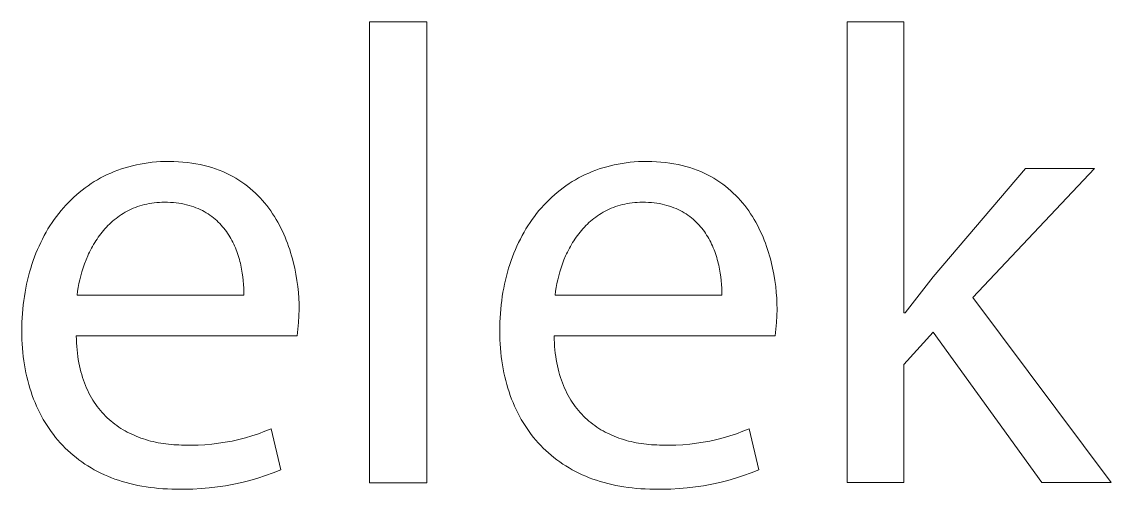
# Model space of a CAD drawing. Header units: millimetres. Extents: x 3269 to 7089, y 1744 to 4413.
# Drawn here: x 6654.6 to 6718.8, y 1807.4 to 1835 of the extents above; entities that cross this region are included whole.
import ezdxf

# ---------------------------------------------------------------- set-up
doc = ezdxf.new("R2010")
doc.units = ezdxf.units.MM
doc.header["$MEASUREMENT"] = 0
doc.layers.add('Domyślny', color=7, linetype='Continuous', true_color=0x000000)

msp = doc.modelspace()

# ---------------------------------------------------------------- linework, layer by layer
at = {"layer": 'Domyślny', "color": 18, "lineweight": 15, "true_color": 0x000000}
for p, q in [((6675.099, 1834.955), (6678.47, 1834.955)), ((6675.099, 1807.797), (6675.099, 1834.955)), ((6678.47, 1834.955), (6678.47, 1807.797)), ((6703.219, 1807.798), (6703.219, 1834.956)), ((6703.219, 1834.956), (6706.552, 1834.956)), ((6706.552, 1834.956), (6706.552, 1817.809)), ((6660.937, 1826.416), (6661.159, 1826.474)), ((6661.159, 1826.474), (6661.384, 1826.526)), ((6661.384, 1826.526), (6661.613, 1826.572)), ((6661.613, 1826.572), (6661.845, 1826.613)), ((6661.845, 1826.613), (6662.08, 1826.647)), ((6662.08, 1826.647), (6662.319, 1826.675)), ((6662.319, 1826.675), (6662.561, 1826.697)), ((6662.561, 1826.697), (6662.806, 1826.713)), ((6662.806, 1826.713), (6663.054, 1826.723)), ((6663.054, 1826.723), (6663.305, 1826.726)), ((6663.305, 1826.726), (6663.586, 1826.722)), ((6663.586, 1826.722), (6663.86, 1826.711)), ((6663.86, 1826.711), (6664.127, 1826.692)), ((6664.127, 1826.692), (6664.389, 1826.665)), ((6664.389, 1826.665), (6664.644, 1826.632)), ((6664.644, 1826.632), (6664.893, 1826.592)), ((6664.893, 1826.592), (6665.136, 1826.545)), ((6665.136, 1826.545), (6665.372, 1826.491)), ((6665.372, 1826.491), (6665.603, 1826.431)), ((6689.062, 1826.416), (6689.284, 1826.474)), ((6689.284, 1826.474), (6689.509, 1826.526)), ((6689.509, 1826.526), (6689.738, 1826.572)), ((6689.738, 1826.572), (6689.97, 1826.613)), ((6689.97, 1826.613), (6690.205, 1826.647)), ((6690.205, 1826.647), (6690.444, 1826.675)), ((6690.444, 1826.675), (6690.686, 1826.697)), ((6690.686, 1826.697), (6690.931, 1826.713)), ((6690.931, 1826.713), (6691.179, 1826.723)), ((6691.179, 1826.723), (6691.43, 1826.726)), ((6691.43, 1826.726), (6691.711, 1826.722)), ((6691.711, 1826.722), (6691.985, 1826.711)), ((6691.985, 1826.711), (6692.252, 1826.692)), ((6692.252, 1826.692), (6692.514, 1826.665)), ((6692.514, 1826.665), (6692.769, 1826.632)), ((6692.769, 1826.632), (6693.018, 1826.592)), ((6693.018, 1826.592), (6693.261, 1826.545)), ((6693.261, 1826.545), (6693.497, 1826.491)), ((6693.497, 1826.491), (6693.728, 1826.431)), ((6659.284, 1825.753), (6659.478, 1825.855)), ((6659.478, 1825.855), (6659.676, 1825.951)), ((6659.676, 1825.951), (6659.877, 1826.042)), ((6659.877, 1826.042), (6660.082, 1826.128)), ((6660.082, 1826.128), (6660.291, 1826.208)), ((6660.291, 1826.208), (6660.503, 1826.283)), ((6660.503, 1826.283), (6660.718, 1826.352)), ((6660.718, 1826.352), (6660.937, 1826.416)), ((6665.603, 1826.431), (6665.828, 1826.364)), ((6665.828, 1826.364), (6666.047, 1826.291)), ((6666.047, 1826.291), (6666.26, 1826.213)), ((6666.26, 1826.213), (6666.467, 1826.128)), ((6666.467, 1826.128), (6666.669, 1826.038)), ((6666.669, 1826.038), (6666.865, 1825.943)), ((6666.865, 1825.943), (6667.056, 1825.842)), ((6667.056, 1825.842), (6667.241, 1825.736)), ((6687.409, 1825.753), (6687.603, 1825.855)), ((6687.603, 1825.855), (6687.801, 1825.951)), ((6687.801, 1825.951), (6688.002, 1826.042)), ((6688.002, 1826.042), (6688.207, 1826.128)), ((6688.207, 1826.128), (6688.416, 1826.208)), ((6688.416, 1826.208), (6688.628, 1826.283)), ((6688.628, 1826.283), (6688.843, 1826.352)), ((6688.843, 1826.352), (6689.062, 1826.416)), ((6693.728, 1826.431), (6693.953, 1826.364)), ((6693.953, 1826.364), (6694.172, 1826.291)), ((6694.172, 1826.291), (6694.385, 1826.213)), ((6694.385, 1826.213), (6694.592, 1826.128)), ((6694.592, 1826.128), (6694.794, 1826.038)), ((6694.794, 1826.038), (6694.99, 1825.943)), ((6694.99, 1825.943), (6695.181, 1825.842)), ((6695.181, 1825.842), (6695.366, 1825.736)), ((6708.282, 1819.92), (6713.701, 1826.306)), ((6717.759, 1826.306), (6710.61, 1818.699)), ((6713.701, 1826.306), (6717.759, 1826.306)), ((6658.366, 1825.17), (6658.542, 1825.296)), ((6658.542, 1825.296), (6658.722, 1825.418)), ((6658.722, 1825.418), (6658.906, 1825.535)), ((6658.906, 1825.535), (6659.093, 1825.646)), ((6659.093, 1825.646), (6659.284, 1825.753)), ((6667.241, 1825.736), (6667.421, 1825.625)), ((6667.421, 1825.625), (6667.595, 1825.509)), ((6667.595, 1825.509), (6667.764, 1825.389)), ((6667.764, 1825.389), (6667.928, 1825.264)), ((6667.928, 1825.264), (6668.087, 1825.135)), ((6686.491, 1825.17), (6686.667, 1825.296)), ((6686.667, 1825.296), (6686.847, 1825.418)), ((6686.847, 1825.418), (6687.031, 1825.535)), ((6687.031, 1825.535), (6687.218, 1825.646)), ((6687.218, 1825.646), (6687.409, 1825.753)), ((6695.366, 1825.736), (6695.546, 1825.625)), ((6695.546, 1825.625), (6695.72, 1825.509)), ((6695.72, 1825.509), (6695.889, 1825.389)), ((6695.889, 1825.389), (6696.053, 1825.264)), ((6696.053, 1825.264), (6696.212, 1825.135)), ((6657.542, 1824.468), (6657.699, 1824.618)), ((6657.699, 1824.618), (6657.86, 1824.763)), ((6657.86, 1824.763), (6658.025, 1824.903)), ((6658.025, 1824.903), (6658.194, 1825.039)), ((6658.194, 1825.039), (6658.366, 1825.17)), ((6668.087, 1825.135), (6668.24, 1825.002)), ((6668.24, 1825.002), (6668.389, 1824.864)), ((6668.389, 1824.864), (6668.532, 1824.723)), ((6668.532, 1824.723), (6668.671, 1824.579)), ((6668.671, 1824.579), (6668.805, 1824.43)), ((6685.667, 1824.468), (6685.824, 1824.618)), ((6685.824, 1824.618), (6685.985, 1824.763)), ((6685.985, 1824.763), (6686.15, 1824.903)), ((6686.15, 1824.903), (6686.319, 1825.039)), ((6686.319, 1825.039), (6686.491, 1825.17)), ((6696.212, 1825.135), (6696.365, 1825.002)), ((6696.365, 1825.002), (6696.514, 1824.864)), ((6696.514, 1824.864), (6696.657, 1824.723)), ((6696.657, 1824.723), (6696.796, 1824.579)), ((6696.796, 1824.579), (6696.93, 1824.43)), ((6656.951, 1823.827), (6657.093, 1823.994)), ((6657.093, 1823.994), (6657.239, 1824.156)), ((6657.239, 1824.156), (6657.388, 1824.314)), ((6657.388, 1824.314), (6657.542, 1824.468)), ((6661.082, 1823.914), (6660.961, 1823.857)), ((6661.205, 1823.967), (6661.082, 1823.914)), ((6661.331, 1824.018), (6661.205, 1823.967)), ((6661.459, 1824.064), (6661.331, 1824.018)), ((6661.591, 1824.108), (6661.459, 1824.064)), ((6661.724, 1824.147), (6661.591, 1824.108)), ((6661.861, 1824.183), (6661.724, 1824.147)), ((6662, 1824.215), (6661.861, 1824.183)), ((6662.142, 1824.242), (6662, 1824.215)), ((6662.286, 1824.266), (6662.142, 1824.242)), ((6662.434, 1824.286), (6662.286, 1824.266)), ((6662.584, 1824.302), (6662.434, 1824.286)), ((6662.737, 1824.313), (6662.584, 1824.302)), ((6662.892, 1824.319), (6662.737, 1824.313)), ((6663.051, 1824.322), (6662.892, 1824.319)), ((6663.226, 1824.319), (6663.051, 1824.322)), ((6663.398, 1824.312), (6663.226, 1824.319)), ((6663.565, 1824.3), (6663.398, 1824.312)), ((6663.728, 1824.284), (6663.565, 1824.3)), ((6663.887, 1824.263), (6663.728, 1824.284)), ((6664.042, 1824.238), (6663.887, 1824.263)), ((6664.194, 1824.208), (6664.042, 1824.238)), ((6664.341, 1824.174), (6664.194, 1824.208)), ((6664.485, 1824.137), (6664.341, 1824.174)), ((6664.624, 1824.095), (6664.485, 1824.137)), ((6664.76, 1824.049), (6664.624, 1824.095)), ((6664.892, 1824), (6664.76, 1824.049)), ((6665.021, 1823.947), (6664.892, 1824)), ((6665.145, 1823.891), (6665.021, 1823.947)), ((6668.805, 1824.43), (6668.934, 1824.279)), ((6668.934, 1824.279), (6669.059, 1824.124)), ((6669.059, 1824.124), (6669.178, 1823.966)), ((6669.178, 1823.966), (6669.294, 1823.806)), ((6685.076, 1823.827), (6685.218, 1823.994)), ((6685.218, 1823.994), (6685.364, 1824.156)), ((6685.364, 1824.156), (6685.513, 1824.314)), ((6685.513, 1824.314), (6685.667, 1824.468)), ((6689.207, 1823.914), (6689.086, 1823.857)), ((6689.33, 1823.967), (6689.207, 1823.914)), ((6689.456, 1824.018), (6689.33, 1823.967)), ((6689.584, 1824.064), (6689.456, 1824.018)), ((6689.716, 1824.108), (6689.584, 1824.064)), ((6689.849, 1824.147), (6689.716, 1824.108)), ((6689.986, 1824.183), (6689.849, 1824.147)), ((6690.125, 1824.215), (6689.986, 1824.183)), ((6690.267, 1824.242), (6690.125, 1824.215)), ((6690.411, 1824.266), (6690.267, 1824.242)), ((6690.559, 1824.286), (6690.411, 1824.266)), ((6690.709, 1824.302), (6690.559, 1824.286)), ((6690.862, 1824.313), (6690.709, 1824.302)), ((6691.017, 1824.319), (6690.862, 1824.313)), ((6691.176, 1824.322), (6691.017, 1824.319)), ((6691.351, 1824.319), (6691.176, 1824.322)), ((6691.523, 1824.312), (6691.351, 1824.319)), ((6691.69, 1824.3), (6691.523, 1824.312)), ((6691.853, 1824.284), (6691.69, 1824.3)), ((6692.012, 1824.263), (6691.853, 1824.284)), ((6692.167, 1824.238), (6692.012, 1824.263)), ((6692.319, 1824.208), (6692.167, 1824.238)), ((6692.466, 1824.174), (6692.319, 1824.208)), ((6692.609, 1824.137), (6692.466, 1824.174)), ((6692.749, 1824.095), (6692.609, 1824.137)), ((6692.885, 1824.049), (6692.749, 1824.095)), ((6693.017, 1824), (6692.885, 1824.049)), ((6693.146, 1823.947), (6693.017, 1824)), ((6693.27, 1823.891), (6693.146, 1823.947)), ((6696.93, 1824.43), (6697.059, 1824.279)), ((6697.059, 1824.279), (6697.184, 1824.124)), ((6697.184, 1824.124), (6697.303, 1823.966)), ((6697.303, 1823.966), (6697.419, 1823.806)), ((6656.424, 1823.121), (6656.55, 1823.303)), ((6656.55, 1823.303), (6656.679, 1823.482)), ((6656.679, 1823.482), (6656.813, 1823.657)), ((6656.813, 1823.657), (6656.951, 1823.827)), ((6660.087, 1823.291), (6659.989, 1823.208)), ((6660.188, 1823.372), (6660.087, 1823.291)), ((6660.291, 1823.449), (6660.188, 1823.372)), ((6660.396, 1823.525), (6660.291, 1823.449)), ((6660.504, 1823.597), (6660.396, 1823.525)), ((6660.615, 1823.666), (6660.504, 1823.597)), ((6660.728, 1823.733), (6660.615, 1823.666)), ((6660.843, 1823.796), (6660.728, 1823.733)), ((6660.961, 1823.857), (6660.843, 1823.796)), ((6665.267, 1823.831), (6665.145, 1823.891)), ((6665.384, 1823.768), (6665.267, 1823.831)), ((6665.499, 1823.701), (6665.384, 1823.768)), ((6665.609, 1823.632), (6665.499, 1823.701)), ((6665.716, 1823.559), (6665.609, 1823.632)), ((6665.82, 1823.484), (6665.716, 1823.559)), ((6665.921, 1823.405), (6665.82, 1823.484)), ((6666.018, 1823.324), (6665.921, 1823.405)), ((6666.112, 1823.241), (6666.018, 1823.324)), ((6669.294, 1823.806), (6669.404, 1823.643)), ((6669.404, 1823.643), (6669.511, 1823.477)), ((6669.511, 1823.477), (6669.613, 1823.309)), ((6669.613, 1823.309), (6669.71, 1823.139)), ((6684.549, 1823.121), (6684.674, 1823.303)), ((6684.674, 1823.303), (6684.804, 1823.482)), ((6684.804, 1823.482), (6684.938, 1823.657)), ((6684.938, 1823.657), (6685.076, 1823.827)), ((6688.212, 1823.291), (6688.114, 1823.208)), ((6688.313, 1823.372), (6688.212, 1823.291)), ((6688.416, 1823.449), (6688.313, 1823.372)), ((6688.521, 1823.525), (6688.416, 1823.449)), ((6688.629, 1823.597), (6688.521, 1823.525)), ((6688.74, 1823.666), (6688.629, 1823.597)), ((6688.853, 1823.733), (6688.74, 1823.666)), ((6688.968, 1823.796), (6688.853, 1823.733)), ((6689.086, 1823.857), (6688.968, 1823.796)), ((6693.392, 1823.831), (6693.27, 1823.891)), ((6693.509, 1823.768), (6693.392, 1823.831)), ((6693.623, 1823.701), (6693.509, 1823.768)), ((6693.734, 1823.632), (6693.623, 1823.701)), ((6693.841, 1823.559), (6693.734, 1823.632)), ((6693.945, 1823.484), (6693.841, 1823.559)), ((6694.046, 1823.405), (6693.945, 1823.484)), ((6694.143, 1823.324), (6694.046, 1823.405)), ((6694.237, 1823.241), (6694.143, 1823.324)), ((6697.419, 1823.806), (6697.529, 1823.643)), ((6697.529, 1823.643), (6697.636, 1823.477)), ((6697.636, 1823.477), (6697.738, 1823.309)), ((6697.738, 1823.309), (6697.835, 1823.139)), ((6656.071, 1822.551), (6656.184, 1822.745)), ((6656.184, 1822.745), (6656.302, 1822.935)), ((6656.302, 1822.935), (6656.424, 1823.121)), ((6659.452, 1822.663), (6659.371, 1822.564)), ((6659.536, 1822.759), (6659.452, 1822.663)), ((6659.622, 1822.853), (6659.536, 1822.759)), ((6659.71, 1822.945), (6659.622, 1822.853)), ((6659.801, 1823.035), (6659.71, 1822.945)), ((6659.894, 1823.123), (6659.801, 1823.035)), ((6659.989, 1823.208), (6659.894, 1823.123)), ((6666.203, 1823.155), (6666.112, 1823.241)), ((6666.291, 1823.066), (6666.203, 1823.155)), ((6666.375, 1822.975), (6666.291, 1823.066)), ((6666.456, 1822.882), (6666.375, 1822.975)), ((6666.535, 1822.787), (6666.456, 1822.882)), ((6666.61, 1822.69), (6666.535, 1822.787)), ((6666.683, 1822.591), (6666.61, 1822.69)), ((6669.71, 1823.139), (6669.804, 1822.967)), ((6669.804, 1822.967), (6669.893, 1822.793)), ((6669.893, 1822.793), (6669.978, 1822.617)), ((6669.978, 1822.617), (6670.059, 1822.44)), ((6684.196, 1822.551), (6684.309, 1822.745)), ((6684.309, 1822.745), (6684.427, 1822.935)), ((6684.427, 1822.935), (6684.549, 1823.121)), ((6687.577, 1822.663), (6687.496, 1822.564)), ((6687.661, 1822.759), (6687.577, 1822.663)), ((6687.747, 1822.853), (6687.661, 1822.759)), ((6687.835, 1822.945), (6687.747, 1822.853)), ((6687.926, 1823.035), (6687.835, 1822.945)), ((6688.019, 1823.123), (6687.926, 1823.035)), ((6688.114, 1823.208), (6688.019, 1823.123)), ((6694.328, 1823.155), (6694.237, 1823.241)), ((6694.415, 1823.066), (6694.328, 1823.155)), ((6694.5, 1822.975), (6694.415, 1823.066)), ((6694.581, 1822.882), (6694.5, 1822.975)), ((6694.66, 1822.787), (6694.581, 1822.882)), ((6694.735, 1822.69), (6694.66, 1822.787)), ((6694.808, 1822.591), (6694.735, 1822.69)), ((6697.835, 1823.139), (6697.929, 1822.967)), ((6697.929, 1822.967), (6698.018, 1822.793)), ((6698.018, 1822.793), (6698.103, 1822.617)), ((6698.103, 1822.617), (6698.184, 1822.44)), ((6655.755, 1821.949), (6655.856, 1822.153)), ((6655.856, 1822.153), (6655.961, 1822.354)), ((6655.961, 1822.354), (6656.071, 1822.551)), ((6658.999, 1822.049), (6658.931, 1821.941)), ((6659.069, 1822.155), (6658.999, 1822.049)), ((6659.141, 1822.26), (6659.069, 1822.155)), ((6659.215, 1822.363), (6659.141, 1822.26)), ((6659.292, 1822.465), (6659.215, 1822.363)), ((6659.371, 1822.564), (6659.292, 1822.465)), ((6666.752, 1822.491), (6666.683, 1822.591)), ((6666.819, 1822.388), (6666.752, 1822.491)), ((6666.883, 1822.284), (6666.819, 1822.388)), ((6666.944, 1822.179), (6666.883, 1822.284)), ((6667.002, 1822.072), (6666.944, 1822.179)), ((6667.058, 1821.964), (6667.002, 1822.072)), ((6670.059, 1822.44), (6670.136, 1822.262)), ((6670.136, 1822.262), (6670.209, 1822.082)), ((6670.209, 1822.082), (6670.279, 1821.902)), ((6683.88, 1821.949), (6683.981, 1822.153)), ((6683.981, 1822.153), (6684.086, 1822.354)), ((6684.086, 1822.354), (6684.196, 1822.551)), ((6687.124, 1822.049), (6687.056, 1821.941)), ((6687.194, 1822.155), (6687.124, 1822.049)), ((6687.266, 1822.26), (6687.194, 1822.155)), ((6687.34, 1822.363), (6687.266, 1822.26)), ((6687.417, 1822.465), (6687.34, 1822.363)), ((6687.496, 1822.564), (6687.417, 1822.465)), ((6694.877, 1822.491), (6694.808, 1822.591)), ((6694.944, 1822.388), (6694.877, 1822.491)), ((6695.008, 1822.284), (6694.944, 1822.388)), ((6695.069, 1822.179), (6695.008, 1822.284)), ((6695.127, 1822.072), (6695.069, 1822.179)), ((6695.183, 1821.964), (6695.127, 1822.072)), ((6698.184, 1822.44), (6698.261, 1822.262)), ((6698.261, 1822.262), (6698.334, 1822.082)), ((6698.334, 1822.082), (6698.404, 1821.902)), ((6655.477, 1821.317), (6655.565, 1821.531)), ((6655.565, 1821.531), (6655.658, 1821.742)), ((6655.658, 1821.742), (6655.755, 1821.949)), ((6658.626, 1821.386), (6658.572, 1821.272)), ((6658.683, 1821.499), (6658.626, 1821.386)), ((6658.742, 1821.611), (6658.683, 1821.499)), ((6658.803, 1821.722), (6658.742, 1821.611)), ((6658.866, 1821.832), (6658.803, 1821.722)), ((6658.931, 1821.941), (6658.866, 1821.832)), ((6667.111, 1821.855), (6667.058, 1821.964)), ((6667.162, 1821.745), (6667.111, 1821.855)), ((6667.21, 1821.634), (6667.162, 1821.745)), ((6667.255, 1821.522), (6667.21, 1821.634)), ((6667.298, 1821.409), (6667.255, 1821.522)), ((6667.339, 1821.296), (6667.298, 1821.409)), ((6670.279, 1821.902), (6670.344, 1821.72)), ((6670.344, 1821.72), (6670.406, 1821.538)), ((6670.406, 1821.538), (6670.464, 1821.356)), ((6670.464, 1821.356), (6670.519, 1821.173)), ((6683.602, 1821.317), (6683.69, 1821.531)), ((6683.69, 1821.531), (6683.783, 1821.742)), ((6683.783, 1821.742), (6683.88, 1821.949)), ((6686.751, 1821.386), (6686.697, 1821.272)), ((6686.808, 1821.499), (6686.751, 1821.386)), ((6686.867, 1821.611), (6686.808, 1821.499)), ((6686.928, 1821.722), (6686.867, 1821.611)), ((6686.991, 1821.832), (6686.928, 1821.722)), ((6687.056, 1821.941), (6686.991, 1821.832)), ((6695.236, 1821.855), (6695.183, 1821.964)), ((6695.287, 1821.745), (6695.236, 1821.855)), ((6695.335, 1821.634), (6695.287, 1821.745)), ((6695.38, 1821.522), (6695.335, 1821.634)), ((6695.423, 1821.409), (6695.38, 1821.522)), ((6695.463, 1821.296), (6695.423, 1821.409)), ((6698.404, 1821.902), (6698.469, 1821.72)), ((6698.469, 1821.72), (6698.531, 1821.538)), ((6698.531, 1821.538), (6698.589, 1821.356)), ((6698.589, 1821.356), (6698.644, 1821.173)), ((6655.237, 1820.656), (6655.313, 1820.88)), ((6655.313, 1820.88), (6655.393, 1821.1)), ((6655.393, 1821.1), (6655.477, 1821.317)), ((6658.332, 1820.694), (6658.25, 1820.46)), ((6658.422, 1820.927), (6658.332, 1820.694)), ((6658.52, 1821.158), (6658.422, 1820.927)), ((6658.572, 1821.272), (6658.52, 1821.158)), ((6667.377, 1821.182), (6667.339, 1821.296)), ((6667.412, 1821.068), (6667.377, 1821.182)), ((6667.446, 1820.953), (6667.412, 1821.068)), ((6667.477, 1820.838), (6667.446, 1820.953)), ((6667.506, 1820.723), (6667.477, 1820.838)), ((6667.533, 1820.608), (6667.506, 1820.723)), ((6670.519, 1821.173), (6670.57, 1820.99)), ((6670.57, 1820.99), (6670.618, 1820.807)), ((6670.618, 1820.807), (6670.703, 1820.441)), ((6683.362, 1820.656), (6683.438, 1820.88)), ((6683.438, 1820.88), (6683.518, 1821.1)), ((6683.518, 1821.1), (6683.602, 1821.317)), ((6686.457, 1820.694), (6686.375, 1820.46)), ((6686.546, 1820.927), (6686.457, 1820.694)), ((6686.645, 1821.158), (6686.546, 1820.927)), ((6686.697, 1821.272), (6686.645, 1821.158)), ((6695.502, 1821.182), (6695.463, 1821.296)), ((6695.537, 1821.068), (6695.502, 1821.182)), ((6695.571, 1820.953), (6695.537, 1821.068)), ((6695.602, 1820.838), (6695.571, 1820.953)), ((6695.631, 1820.723), (6695.602, 1820.838)), ((6695.658, 1820.608), (6695.631, 1820.723)), ((6698.644, 1821.173), (6698.695, 1820.99)), ((6698.695, 1820.99), (6698.743, 1820.807)), ((6698.743, 1820.807), (6698.828, 1820.441)), ((6655.037, 1819.97), (6655.1, 1820.202)), ((6655.1, 1820.202), (6655.166, 1820.43)), ((6655.166, 1820.43), (6655.237, 1820.656)), ((6658.177, 1820.226), (6658.111, 1819.992)), ((6658.25, 1820.46), (6658.177, 1820.226)), ((6667.581, 1820.379), (6667.533, 1820.608)), ((6667.62, 1820.15), (6667.581, 1820.379)), ((6667.652, 1819.924), (6667.62, 1820.15)), ((6670.703, 1820.441), (6670.775, 1820.078)), ((6670.775, 1820.078), (6670.834, 1819.718)), ((6683.162, 1819.97), (6683.225, 1820.202)), ((6683.225, 1820.202), (6683.291, 1820.43)), ((6683.291, 1820.43), (6683.362, 1820.656)), ((6686.302, 1820.226), (6686.236, 1819.992)), ((6686.375, 1820.46), (6686.302, 1820.226)), ((6695.706, 1820.379), (6695.658, 1820.608)), ((6695.745, 1820.15), (6695.706, 1820.379)), ((6695.777, 1819.924), (6695.745, 1820.15)), ((6698.828, 1820.441), (6698.9, 1820.078)), ((6698.9, 1820.078), (6698.959, 1819.718)), ((6654.877, 1819.259), (6654.926, 1819.499)), ((6654.926, 1819.499), (6654.98, 1819.736)), ((6654.98, 1819.736), (6655.037, 1819.97)), ((6658.003, 1819.528), (6657.961, 1819.299)), ((6658.053, 1819.759), (6658.003, 1819.528)), ((6658.111, 1819.992), (6658.053, 1819.759)), ((6667.676, 1819.701), (6667.652, 1819.924)), ((6667.693, 1819.481), (6667.676, 1819.701)), ((6667.704, 1819.266), (6667.693, 1819.481)), ((6670.834, 1819.718), (6670.882, 1819.362)), ((6683.002, 1819.259), (6683.051, 1819.499)), ((6683.051, 1819.499), (6683.105, 1819.736)), ((6683.105, 1819.736), (6683.162, 1819.97)), ((6686.128, 1819.528), (6686.086, 1819.299)), ((6686.178, 1819.759), (6686.128, 1819.528)), ((6686.236, 1819.992), (6686.178, 1819.759)), ((6695.801, 1819.701), (6695.777, 1819.924)), ((6695.818, 1819.481), (6695.801, 1819.701)), ((6695.829, 1819.266), (6695.818, 1819.481)), ((6698.959, 1819.718), (6699.007, 1819.362)), ((6706.628, 1817.809), (6708.282, 1819.92)), ((6654.758, 1818.526), (6654.793, 1818.773)), ((6654.793, 1818.773), (6654.833, 1819.017)), ((6654.833, 1819.017), (6654.877, 1819.259)), ((6657.926, 1819.074), (6657.899, 1818.852)), ((6657.899, 1818.852), (6667.706, 1818.852)), ((6657.961, 1819.299), (6657.926, 1819.074)), ((6667.708, 1819.056), (6667.704, 1819.266)), ((6667.706, 1818.852), (6667.708, 1819.056)), ((6670.882, 1819.362), (6670.918, 1819.012)), ((6670.918, 1819.012), (6670.943, 1818.67)), ((6682.883, 1818.526), (6682.918, 1818.773)), ((6682.918, 1818.773), (6682.958, 1819.017)), ((6682.958, 1819.017), (6683.002, 1819.259)), ((6686.051, 1819.074), (6686.024, 1818.852)), ((6686.024, 1818.852), (6695.831, 1818.852)), ((6686.086, 1819.299), (6686.051, 1819.074)), ((6695.833, 1819.056), (6695.829, 1819.266)), ((6695.831, 1818.852), (6695.833, 1819.056)), ((6699.007, 1819.362), (6699.043, 1819.012)), ((6699.043, 1819.012), (6699.068, 1818.67)), ((6654.702, 1818.026), (6654.728, 1818.277)), ((6654.728, 1818.277), (6654.758, 1818.526)), ((6670.943, 1818.67), (6670.958, 1818.336)), ((6670.958, 1818.336), (6670.963, 1818.012)), ((6682.827, 1818.026), (6682.853, 1818.277)), ((6682.853, 1818.277), (6682.883, 1818.526)), ((6699.068, 1818.67), (6699.083, 1818.336)), ((6699.083, 1818.336), (6699.088, 1818.012)), ((6710.61, 1818.699), (6718.751, 1807.798)), ((6654.652, 1817.26), (6654.664, 1817.518)), ((6654.664, 1817.518), (6654.68, 1817.773)), ((6654.68, 1817.773), (6654.702, 1818.026)), ((6670.953, 1817.62), (6670.93, 1817.228)), ((6670.963, 1818.012), (6670.953, 1817.62)), ((6682.777, 1817.26), (6682.789, 1817.518)), ((6682.789, 1817.518), (6682.805, 1817.773)), ((6682.805, 1817.773), (6682.827, 1818.026)), ((6699.078, 1817.62), (6699.055, 1817.228)), ((6699.088, 1818.012), (6699.078, 1817.62)), ((6706.552, 1817.809), (6706.628, 1817.809)), ((6654.642, 1816.74), (6654.645, 1817.001)), ((6654.645, 1817.001), (6654.652, 1817.26)), ((6670.93, 1817.228), (6670.895, 1816.837)), ((6682.767, 1816.74), (6682.77, 1817.001)), ((6682.77, 1817.001), (6682.777, 1817.26)), ((6699.055, 1817.228), (6699.02, 1816.837)), ((6654.645, 1816.481), (6654.642, 1816.74)), ((6654.652, 1816.223), (6654.645, 1816.481)), ((6654.665, 1815.969), (6654.652, 1816.223)), ((6657.848, 1816.448), (6657.853, 1816.236)), ((6670.848, 1816.448), (6657.848, 1816.448)), ((6657.853, 1816.236), (6657.862, 1816.029)), ((6670.895, 1816.837), (6670.848, 1816.448)), ((6682.77, 1816.481), (6682.767, 1816.74)), ((6682.777, 1816.223), (6682.77, 1816.481)), ((6682.79, 1815.969), (6682.777, 1816.223)), ((6685.973, 1816.448), (6685.978, 1816.236)), ((6698.973, 1816.448), (6685.973, 1816.448)), ((6685.978, 1816.236), (6685.987, 1816.029)), ((6699.02, 1816.837), (6698.973, 1816.448)), ((6708.282, 1816.664), (6706.552, 1814.756)), ((6714.668, 1807.798), (6708.282, 1816.664)), ((6654.682, 1815.717), (6654.665, 1815.969)), ((6654.704, 1815.469), (6654.682, 1815.717)), ((6657.862, 1816.029), (6657.875, 1815.825)), ((6657.875, 1815.825), (6657.893, 1815.625)), ((6657.893, 1815.625), (6657.914, 1815.429)), ((6682.807, 1815.717), (6682.79, 1815.969)), ((6682.829, 1815.469), (6682.807, 1815.717)), ((6685.987, 1816.029), (6686, 1815.825)), ((6686, 1815.825), (6686.018, 1815.625)), ((6686.018, 1815.625), (6686.039, 1815.429)), ((6654.731, 1815.223), (6654.704, 1815.469)), ((6654.763, 1814.98), (6654.731, 1815.223)), ((6654.799, 1814.74), (6654.763, 1814.98)), ((6657.914, 1815.429), (6657.939, 1815.237)), ((6657.939, 1815.237), (6657.968, 1815.048)), ((6657.968, 1815.048), (6658.001, 1814.864)), ((6682.856, 1815.223), (6682.829, 1815.469)), ((6682.888, 1814.98), (6682.856, 1815.223)), ((6682.924, 1814.74), (6682.888, 1814.98)), ((6686.039, 1815.429), (6686.064, 1815.237)), ((6686.064, 1815.237), (6686.093, 1815.048)), ((6686.093, 1815.048), (6686.126, 1814.864)), ((6654.841, 1814.503), (6654.799, 1814.74)), ((6654.887, 1814.269), (6654.841, 1814.503)), ((6658.001, 1814.864), (6658.037, 1814.683)), ((6658.037, 1814.683), (6658.077, 1814.506)), ((6658.077, 1814.506), (6658.121, 1814.332)), ((6658.121, 1814.332), (6658.168, 1814.163)), ((6682.966, 1814.503), (6682.924, 1814.74)), ((6683.012, 1814.269), (6682.966, 1814.503)), ((6686.126, 1814.864), (6686.162, 1814.683)), ((6686.162, 1814.683), (6686.202, 1814.506)), ((6686.202, 1814.506), (6686.246, 1814.332)), ((6686.246, 1814.332), (6686.293, 1814.163)), ((6706.552, 1814.756), (6706.552, 1807.798)), ((6654.938, 1814.039), (6654.887, 1814.269)), ((6654.993, 1813.811), (6654.938, 1814.039)), ((6655.054, 1813.587), (6654.993, 1813.811)), ((6658.168, 1814.163), (6658.219, 1813.997)), ((6658.219, 1813.997), (6658.274, 1813.834)), ((6658.274, 1813.834), (6658.332, 1813.676)), ((6658.332, 1813.676), (6658.393, 1813.521)), ((6683.063, 1814.039), (6683.012, 1814.269)), ((6683.118, 1813.811), (6683.063, 1814.039)), ((6683.179, 1813.587), (6683.118, 1813.811)), ((6686.293, 1814.163), (6686.344, 1813.997)), ((6686.344, 1813.997), (6686.399, 1813.834)), ((6686.399, 1813.834), (6686.457, 1813.676)), ((6686.457, 1813.676), (6686.518, 1813.521)), ((6655.118, 1813.365), (6655.054, 1813.587)), ((6655.188, 1813.148), (6655.118, 1813.365)), ((6655.262, 1812.933), (6655.188, 1813.148)), ((6658.393, 1813.521), (6658.457, 1813.37)), ((6658.457, 1813.37), (6658.525, 1813.222)), ((6658.525, 1813.222), (6658.596, 1813.078)), ((6658.596, 1813.078), (6658.67, 1812.937)), ((6683.243, 1813.365), (6683.179, 1813.587)), ((6683.313, 1813.148), (6683.243, 1813.365)), ((6683.387, 1812.933), (6683.313, 1813.148)), ((6686.518, 1813.521), (6686.582, 1813.37)), ((6686.582, 1813.37), (6686.65, 1813.222)), ((6686.65, 1813.222), (6686.721, 1813.078)), ((6686.721, 1813.078), (6686.795, 1812.937)), ((6655.341, 1812.722), (6655.262, 1812.933)), ((6655.424, 1812.514), (6655.341, 1812.722)), ((6655.512, 1812.31), (6655.424, 1812.514)), ((6658.67, 1812.937), (6658.747, 1812.8)), ((6658.747, 1812.8), (6658.827, 1812.666)), ((6658.827, 1812.666), (6658.91, 1812.536)), ((6658.91, 1812.536), (6658.996, 1812.41)), ((6658.996, 1812.41), (6659.085, 1812.287)), ((6683.466, 1812.722), (6683.387, 1812.933)), ((6683.549, 1812.514), (6683.466, 1812.722)), ((6683.637, 1812.31), (6683.549, 1812.514)), ((6686.795, 1812.937), (6686.872, 1812.8)), ((6686.872, 1812.8), (6686.952, 1812.666)), ((6686.952, 1812.666), (6687.035, 1812.536)), ((6687.035, 1812.536), (6687.121, 1812.41)), ((6687.121, 1812.41), (6687.21, 1812.287)), ((6655.604, 1812.109), (6655.512, 1812.31)), ((6655.701, 1811.912), (6655.604, 1812.109)), ((6655.802, 1811.718), (6655.701, 1811.912)), ((6655.907, 1811.528), (6655.802, 1811.718)), ((6659.085, 1812.287), (6659.177, 1812.167)), ((6659.177, 1812.167), (6659.271, 1812.051)), ((6659.271, 1812.051), (6659.368, 1811.939)), ((6659.368, 1811.939), (6659.468, 1811.829)), ((6659.468, 1811.829), (6659.571, 1811.723)), ((6659.571, 1811.723), (6659.676, 1811.621)), ((6683.729, 1812.109), (6683.637, 1812.31)), ((6683.826, 1811.912), (6683.729, 1812.109)), ((6683.927, 1811.718), (6683.826, 1811.912)), ((6684.032, 1811.528), (6683.927, 1811.718)), ((6687.21, 1812.287), (6687.302, 1812.167)), ((6687.302, 1812.167), (6687.396, 1812.051)), ((6687.396, 1812.051), (6687.493, 1811.939)), ((6687.493, 1811.939), (6687.593, 1811.829)), ((6687.593, 1811.829), (6687.696, 1811.723)), ((6687.696, 1811.723), (6687.801, 1811.621)), ((6656.017, 1811.342), (6655.907, 1811.528)), ((6656.132, 1811.159), (6656.017, 1811.342)), ((6656.251, 1810.98), (6656.132, 1811.159)), ((6659.676, 1811.621), (6659.783, 1811.522)), ((6659.783, 1811.522), (6659.893, 1811.426)), ((6659.893, 1811.426), (6660.005, 1811.333)), ((6660.005, 1811.333), (6660.12, 1811.244)), ((6660.12, 1811.244), (6660.237, 1811.158)), ((6660.237, 1811.158), (6660.356, 1811.076)), ((6660.356, 1811.076), (6660.477, 1810.996)), ((6684.142, 1811.342), (6684.032, 1811.528)), ((6684.257, 1811.159), (6684.142, 1811.342)), ((6684.376, 1810.98), (6684.257, 1811.159)), ((6687.801, 1811.621), (6687.908, 1811.522)), ((6687.908, 1811.522), (6688.018, 1811.426)), ((6688.018, 1811.426), (6688.13, 1811.333)), ((6688.13, 1811.333), (6688.245, 1811.244)), ((6688.245, 1811.244), (6688.362, 1811.158)), ((6688.362, 1811.158), (6688.481, 1811.076)), ((6688.481, 1811.076), (6688.602, 1810.996)), ((6656.374, 1810.805), (6656.251, 1810.98)), ((6656.501, 1810.634), (6656.374, 1810.805)), ((6656.633, 1810.467), (6656.501, 1810.634)), ((6656.768, 1810.304), (6656.633, 1810.467)), ((6660.477, 1810.996), (6660.6, 1810.92)), ((6660.6, 1810.92), (6660.726, 1810.847)), ((6660.726, 1810.847), (6660.853, 1810.777)), ((6660.853, 1810.777), (6660.982, 1810.711)), ((6660.982, 1810.711), (6661.113, 1810.647)), ((6661.113, 1810.647), (6661.246, 1810.587)), ((6661.246, 1810.587), (6661.381, 1810.53)), ((6661.381, 1810.53), (6661.518, 1810.476)), ((6661.518, 1810.476), (6661.656, 1810.425)), ((6667.41, 1810.341), (6667.8, 1810.442)), ((6667.8, 1810.442), (6668.187, 1810.557)), ((6668.187, 1810.557), (6668.57, 1810.684)), ((6668.57, 1810.684), (6668.948, 1810.825)), ((6668.948, 1810.825), (6669.322, 1810.978)), ((6669.322, 1810.978), (6669.894, 1808.561)), ((6684.499, 1810.805), (6684.376, 1810.98)), ((6684.626, 1810.634), (6684.499, 1810.805)), ((6684.758, 1810.467), (6684.626, 1810.634)), ((6684.893, 1810.304), (6684.758, 1810.467)), ((6688.602, 1810.996), (6688.725, 1810.92)), ((6688.725, 1810.92), (6688.85, 1810.847)), ((6688.85, 1810.847), (6688.978, 1810.777)), ((6688.978, 1810.777), (6689.107, 1810.711)), ((6689.107, 1810.711), (6689.238, 1810.647)), ((6689.238, 1810.647), (6689.371, 1810.587)), ((6689.371, 1810.587), (6689.506, 1810.53)), ((6689.506, 1810.53), (6689.643, 1810.476)), ((6689.643, 1810.476), (6689.781, 1810.425)), ((6695.535, 1810.341), (6695.925, 1810.442)), ((6695.925, 1810.442), (6696.312, 1810.557)), ((6696.312, 1810.557), (6696.695, 1810.684)), ((6696.695, 1810.684), (6697.073, 1810.825)), ((6697.073, 1810.825), (6697.447, 1810.978)), ((6697.447, 1810.978), (6698.019, 1808.561)), ((6656.909, 1810.144), (6656.768, 1810.304)), ((6657.053, 1809.989), (6656.909, 1810.144)), ((6657.201, 1809.838), (6657.053, 1809.989)), ((6657.354, 1809.691), (6657.201, 1809.838)), ((6661.656, 1810.425), (6661.796, 1810.377)), ((6661.796, 1810.377), (6661.937, 1810.332)), ((6661.937, 1810.332), (6662.08, 1810.29)), ((6662.08, 1810.29), (6662.224, 1810.251)), ((6662.224, 1810.251), (6662.37, 1810.215)), ((6662.37, 1810.215), (6662.517, 1810.182)), ((6662.517, 1810.182), (6662.666, 1810.152)), ((6662.666, 1810.152), (6662.815, 1810.125)), ((6662.815, 1810.125), (6662.966, 1810.101)), ((6662.966, 1810.101), (6663.118, 1810.08)), ((6663.118, 1810.08), (6663.271, 1810.062)), ((6663.271, 1810.062), (6663.425, 1810.046)), ((6663.425, 1810.046), (6663.58, 1810.033)), ((6663.58, 1810.033), (6663.736, 1810.024)), ((6663.736, 1810.024), (6663.892, 1810.017)), ((6663.892, 1810.017), (6664.05, 1810.013)), ((6664.05, 1810.013), (6664.208, 1810.011)), ((6664.208, 1810.011), (6664.612, 1810.005)), ((6664.612, 1810.005), (6665.015, 1810.012)), ((6665.015, 1810.012), (6665.418, 1810.033)), ((6665.418, 1810.033), (6665.82, 1810.068)), ((6665.82, 1810.068), (6666.221, 1810.116)), ((6666.221, 1810.116), (6666.62, 1810.177)), ((6666.62, 1810.177), (6667.016, 1810.252)), ((6667.016, 1810.252), (6667.41, 1810.341)), ((6685.034, 1810.144), (6684.893, 1810.304)), ((6685.178, 1809.989), (6685.034, 1810.144)), ((6685.326, 1809.838), (6685.178, 1809.989)), ((6685.479, 1809.691), (6685.326, 1809.838)), ((6689.781, 1810.425), (6689.921, 1810.377)), ((6689.921, 1810.377), (6690.062, 1810.332)), ((6690.062, 1810.332), (6690.205, 1810.29)), ((6690.205, 1810.29), (6690.349, 1810.251)), ((6690.349, 1810.251), (6690.495, 1810.215)), ((6690.495, 1810.215), (6690.642, 1810.182)), ((6690.642, 1810.182), (6690.791, 1810.152)), ((6690.791, 1810.152), (6690.94, 1810.125)), ((6690.94, 1810.125), (6691.091, 1810.101)), ((6691.091, 1810.101), (6691.243, 1810.08)), ((6691.243, 1810.08), (6691.396, 1810.062)), ((6691.396, 1810.062), (6691.55, 1810.046)), ((6691.55, 1810.046), (6691.705, 1810.033)), ((6691.705, 1810.033), (6691.861, 1810.024)), ((6691.861, 1810.024), (6692.017, 1810.017)), ((6692.017, 1810.017), (6692.175, 1810.013)), ((6692.175, 1810.013), (6692.333, 1810.011)), ((6692.333, 1810.011), (6692.737, 1810.005)), ((6692.737, 1810.005), (6693.14, 1810.012)), ((6693.14, 1810.012), (6693.543, 1810.033)), ((6693.543, 1810.033), (6693.945, 1810.068)), ((6693.945, 1810.068), (6694.346, 1810.116)), ((6694.346, 1810.116), (6694.745, 1810.177)), ((6694.745, 1810.177), (6695.141, 1810.252)), ((6695.141, 1810.252), (6695.535, 1810.341)), ((6657.511, 1809.548), (6657.354, 1809.691)), ((6657.672, 1809.409), (6657.511, 1809.548)), ((6657.836, 1809.275), (6657.672, 1809.409)), ((6658.005, 1809.145), (6657.836, 1809.275)), ((6685.636, 1809.548), (6685.479, 1809.691)), ((6685.796, 1809.409), (6685.636, 1809.548)), ((6685.961, 1809.275), (6685.796, 1809.409)), ((6686.13, 1809.145), (6685.961, 1809.275)), ((6658.178, 1809.019), (6658.005, 1809.145)), ((6658.355, 1808.897), (6658.178, 1809.019)), ((6658.536, 1808.78), (6658.355, 1808.897)), ((6658.721, 1808.668), (6658.536, 1808.78)), ((6658.91, 1808.56), (6658.721, 1808.668)), ((6659.103, 1808.457), (6658.91, 1808.56)), ((6669.894, 1808.561), (6669.444, 1808.381)), ((6686.303, 1809.019), (6686.13, 1809.145)), ((6686.48, 1808.897), (6686.303, 1809.019)), ((6686.661, 1808.78), (6686.48, 1808.897)), ((6686.846, 1808.668), (6686.661, 1808.78)), ((6687.035, 1808.56), (6686.846, 1808.668)), ((6687.228, 1808.457), (6687.035, 1808.56)), ((6698.019, 1808.561), (6697.568, 1808.381)), ((6659.299, 1808.358), (6659.103, 1808.457)), ((6659.5, 1808.264), (6659.299, 1808.358)), ((6659.704, 1808.174), (6659.5, 1808.264)), ((6659.912, 1808.09), (6659.704, 1808.174)), ((6660.124, 1808.01), (6659.912, 1808.09)), ((6660.34, 1807.935), (6660.124, 1808.01)), ((6660.559, 1807.865), (6660.34, 1807.935)), ((6660.782, 1807.799), (6660.559, 1807.865)), ((6668.06, 1807.93), (6667.589, 1807.81)), ((6668.526, 1808.065), (6668.06, 1807.93)), ((6668.987, 1808.216), (6668.526, 1808.065)), ((6669.444, 1808.381), (6668.987, 1808.216)), ((6687.424, 1808.358), (6687.228, 1808.457)), ((6687.625, 1808.264), (6687.424, 1808.358)), ((6687.829, 1808.174), (6687.625, 1808.264)), ((6688.037, 1808.09), (6687.829, 1808.174)), ((6688.249, 1808.01), (6688.037, 1808.09)), ((6688.465, 1807.935), (6688.249, 1808.01)), ((6688.684, 1807.865), (6688.465, 1807.935)), ((6688.907, 1807.799), (6688.684, 1807.865)), ((6696.185, 1807.93), (6695.714, 1807.81)), ((6696.651, 1808.065), (6696.185, 1807.93)), ((6697.112, 1808.216), (6696.651, 1808.065)), ((6697.568, 1808.381), (6697.112, 1808.216)), ((6661.009, 1807.739), (6660.782, 1807.799)), ((6661.239, 1807.684), (6661.009, 1807.739)), ((6661.473, 1807.634), (6661.239, 1807.684)), ((6661.71, 1807.588), (6661.473, 1807.634)), ((6661.952, 1807.548), (6661.71, 1807.588)), ((6662.196, 1807.514), (6661.952, 1807.548)), ((6662.444, 1807.484), (6662.196, 1807.514)), ((6662.696, 1807.46), (6662.444, 1807.484)), ((6662.951, 1807.441), (6662.696, 1807.46)), ((6663.21, 1807.427), (6662.951, 1807.441)), ((6663.472, 1807.419), (6663.21, 1807.427)), ((6663.737, 1807.416), (6663.472, 1807.419)), ((6664.223, 1807.41), (6663.737, 1807.416)), ((6664.708, 1807.42), (6664.223, 1807.41)), ((6665.193, 1807.445), (6664.708, 1807.42)), ((6665.676, 1807.487), (6665.193, 1807.445)), ((6666.158, 1807.544), (6665.676, 1807.487)), ((6666.638, 1807.617), (6666.158, 1807.544)), ((6667.115, 1807.706), (6666.638, 1807.617)), ((6667.589, 1807.81), (6667.115, 1807.706)), ((6678.47, 1807.797), (6675.099, 1807.797)), ((6689.134, 1807.739), (6688.907, 1807.799)), ((6689.364, 1807.684), (6689.134, 1807.739)), ((6689.598, 1807.634), (6689.364, 1807.684)), ((6689.835, 1807.588), (6689.598, 1807.634)), ((6690.077, 1807.548), (6689.835, 1807.588)), ((6690.321, 1807.514), (6690.077, 1807.548)), ((6690.569, 1807.484), (6690.321, 1807.514)), ((6690.821, 1807.46), (6690.569, 1807.484)), ((6691.076, 1807.441), (6690.821, 1807.46)), ((6691.335, 1807.427), (6691.076, 1807.441)), ((6691.597, 1807.419), (6691.335, 1807.427)), ((6691.862, 1807.416), (6691.597, 1807.419)), ((6692.348, 1807.41), (6691.862, 1807.416)), ((6692.833, 1807.42), (6692.348, 1807.41)), ((6693.318, 1807.445), (6692.833, 1807.42)), ((6693.801, 1807.487), (6693.318, 1807.445)), ((6694.283, 1807.544), (6693.801, 1807.487)), ((6694.763, 1807.617), (6694.283, 1807.544)), ((6695.24, 1807.706), (6694.763, 1807.617)), ((6695.714, 1807.81), (6695.24, 1807.706)), ((6706.552, 1807.798), (6703.219, 1807.798)), ((6718.751, 1807.798), (6714.668, 1807.798))]:
    msp.add_line(p, q, dxfattribs=at)

doc.saveas('drawing.dxf')
